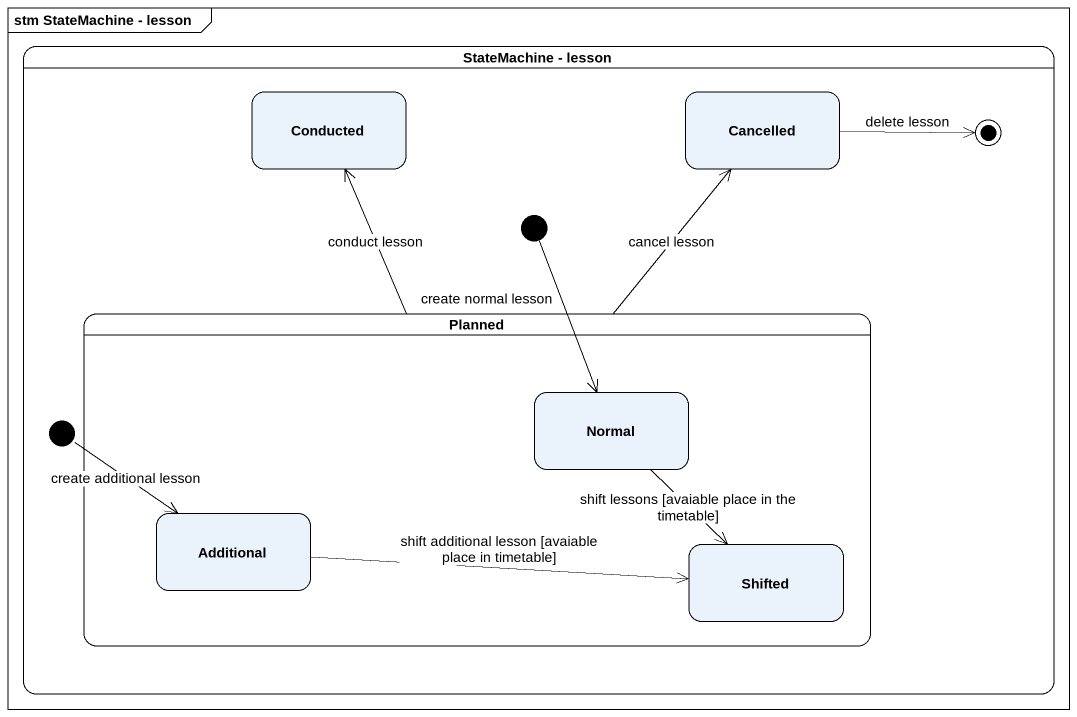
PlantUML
@startuml
mainframe stm StateMachine - lesson
hide empty description
state "StateMachine - lesson" as StateMachine_lesson {
  state Conducted
  state Cancelled
  state initial1 <<start>>
  state Planned {
    state Normal
    state Additional
    state Shifted
  }
  state initial2 <<start>>
  Cancelled -right-> [*] : delete lesson
}
initial1 --> Normal : create normal lesson
Planned -up-> Conducted : conduct lesson
Planned -up-> Cancelled : cancel lesson
Normal --> Shifted : shift lessons [avaiable place in the timetable]
initial2 --> Additional : create additional lesson
Additional -right-> Shifted : shift additional lesson [avaiable place in timetable]
@enduml
